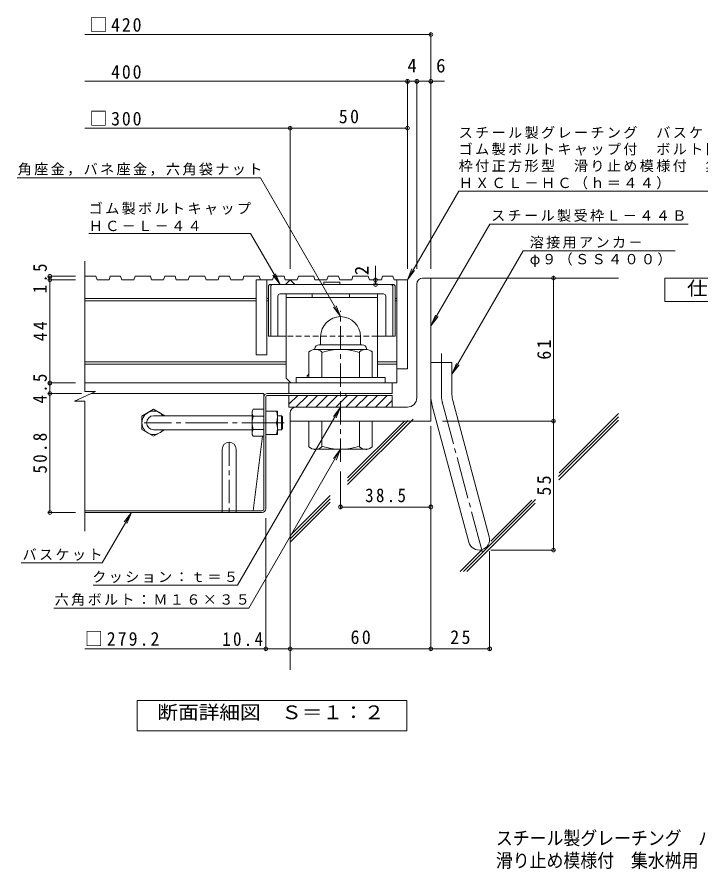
# Model space of a CAD drawing. Units: millimetres on the paper, enlarged 4 times, with parts at other scales. Extents: x -1070 to 1072, y -788 to 718.
# Drawn here: x -612 to -29, y -788 to -61 of the extents above; entities that cross this region are included whole.
import ezdxf
from ezdxf.enums import TextEntityAlignment as Align

# ---------------------------------------------------------------- set-up
doc = ezdxf.new("R2010")
doc.units = ezdxf.units.MM
doc.header["$LTSCALE"] = 4
doc.header["$PDMODE"] = 32
doc.header["$PDSIZE"] = 3.2
for name, pattern in [('CHAIN1', [8, 5, -1, 1, -1]), ('CHAIN2', [12, 9, -1, 1, -1]), ('DASHED1', [1.8, 1.2, -0.6])]:
    doc.linetypes.add(name, pattern=pattern)
for name, color, linetype, lineweight in [('D-1', 2, 'Continuous', 9), ('D-2', 3, 'Continuous', 9), ('D-4', 7, 'Continuous', 9), ('D-5', 7, 'Continuous', 9), ('D-6', 6, 'Continuous', 5), ('D-7', 6, 'Continuous', 5), ('D-8', 4, 'Continuous', 9), ('D-B', 2, 'Continuous', 9)]:
    doc.layers.add(name, color=color, linetype=linetype, lineweight=lineweight)
doc.layers.add('F-0_F-0ﾚｲﾔ', color=2, linetype='Continuous')
doc.layers.add('F-F_F-Fﾚｲﾔ', color=2, linetype='Continuous')
doc.styles.add('ＭＳ ゴシック', font='')
doc.styles.get('ＭＳ ゴシック').set_extended_font_data('MS Gothic')

msp = doc.modelspace()

# ---------------------------------------------------------------- linework, layer by layer
at = {"layer": 'D-1'}
for p, q in [((-271.423, -385.785), (-271.423, -288.785)), ((-266.423, -283.785), (-259.423, -283.785)), ((-259.423, -405.785), (-259.423, -283.785)), ((-353.423, -333.585), (-353.423, -340.585)), ((-319.423, -333.565), (-319.423, -340.585)), ((-354.823, -340.585), (-318.023, -340.585)), ((-363.423, -368.585), (-363.423, -346.662)), ((-358.423, -344.185), (-358.423, -344.585)), ((-314.923, -344.585), (-357.923, -344.585)), ((-352.423, -368.585), (-352.423, -346.662)), ((-320.423, -368.585), (-320.423, -346.662)), ((-314.423, -344.185), (-314.423, -344.585)), ((-309.423, -368.585), (-309.423, -346.662)), ((-259.423, -355.785), (-241.423, -355.785)), ((-241.423, -383.415), (-241.423, -355.785)), ((-298.423, -368.585), (-374.423, -368.585)), ((-374.423, -373.185), (-374.423, -368.585)), ((-298.423, -373.185), (-298.423, -368.585)), ((-380.423, -383.785), (-292.423, -383.785)), ((-380.423, -393.785), (-380.423, -383.785)), ((-380.423, -391.258), (-372.95, -383.785)), ((-374.465, -393.785), (-364.465, -383.785)), ((-365.98, -393.785), (-355.979, -383.785)), ((-357.494, -393.785), (-347.494, -383.785)), ((-349.009, -393.785), (-339.009, -383.785)), ((-340.524, -393.785), (-330.524, -383.785)), ((-332.039, -393.785), (-322.039, -383.785)), ((-323.553, -393.785), (-313.553, -383.785)), ((-315.068, -393.785), (-305.068, -383.785)), ((-306.583, -393.785), (-296.583, -383.785)), ((-292.423, -393.785), (-292.423, -383.785)), ((-298.098, -393.785), (-292.423, -388.11)), ((-240.81, -388.074), (-209.626, -504.456)), ((-279.423, -393.785), (-380.423, -393.785)), ((-379.423, -398.785), (-379.423, -405.785)), ((-258.197, -392.733), (-227.012, -509.115)), ((-259.423, -405.785), (-379.423, -405.785)), ((-363.423, -405.785), (-363.423, -427.708)), ((-352.423, -405.785), (-352.423, -427.708)), ((-320.423, -405.785), (-320.423, -427.708)), ((-309.423, -405.785), (-309.423, -427.708)), ((-358.423, -430.185), (-358.423, -429.785)), ((-314.923, -429.785), (-357.923, -429.785)), ((-314.423, -430.185), (-314.423, -429.785))]:
    msp.add_line(p, q, dxfattribs=at)
at = {"layer": 'D-1', "linetype": 'CHAIN1'}
msp.add_line((-336.423, -440.613), (-336.423, -311.582), dxfattribs=at)
at = {"layer": 'D-1', "linetype": 'CHAIN2'}
for p, q in [((-250.423, -383.415), (-250.423, -348.175)), ((-249.503, -390.403), (-214.581, -520.737))]:
    msp.add_line(p, q, dxfattribs=at)
at = {"layer": 'D-1', "color": 3}
for p, q in [((-411.823, -401.185), (-495.823, -401.185)), ((-411.823, -413.185), (-495.823, -413.185))]:
    msp.add_line(p, q, dxfattribs=at)
at = {"layer": 'D-1', "color": 3, "linetype": 'CHAIN2'}
msp.add_line((-384.623, -407.185), (-503.823, -407.185), dxfattribs=at)
at = {"layer": 'D-1'}
for centre, radius, start, end in [((-266.423, -288.785), 5, 90, 180), ((-336.423, -333.585), 17, 0.06746, 180), ((-354.823, -344.185), 3.6, 90, 180), ((-318.023, -344.185), 3.6, 0, 90), ((-357.923, -352.905), 8.32, 48.6201, 131.38164), ((-336.423, -392.585), 48, 70.52881, 109.47119), ((-314.923, -352.905), 8.32, 48.61835, 131.37988), ((-223.423, -383.415), 36, 180, 195), ((-223.423, -383.415), 18, 180, 195.00002), ((-279.423, -385.785), 8, 270, 0), ((-374.423, -398.785), 5, 90, 180), ((-357.923, -421.465), 8.32, 228.61835, 311.37988), ((-336.423, -381.785), 48, 250.52881, 289.47119), ((-314.923, -421.465), 8.32, 228.6201, 311.38164), ((-218.319, -506.785), 9, 195.00014, 14.99991)]:
    msp.add_arc(centre, radius, start, end, dxfattribs=at)
at = {"layer": 'D-1', "linetype": 'CHAIN2'}
msp.add_arc((-223.423, -383.415), 27, 180, 194.99995, dxfattribs=at)
at = {"layer": 'D-1', "color": 3}
msp.add_arc((-495.823, -407.185), 6, 90, 270, dxfattribs=at)
at = {"layer": 'D-2'}
for p, q in [((-545.082, -282.185), (-554.49, -282.185)), ((-545.082, -282.185), (-544.06, -285.185)), ((-523.996, -282.185), (-522.973, -285.185)), ((-498.63, -282.185), (-497.607, -285.185)), ((-477.543, -282.185), (-476.52, -285.185)), ((-452.177, -282.185), (-451.154, -285.185)), ((-431.09, -282.185), (-430.068, -285.185)), ((-405.724, -282.185), (-404.701, -285.185)), ((-384.637, -282.185), (-383.615, -285.185)), ((-359.271, -282.185), (-358.248, -285.185)), ((-338.185, -282.185), (-337.162, -285.185)), ((-312.818, -282.185), (-311.796, -285.185)), ((-291.732, -282.185), (-290.709, -285.185)), ((-533.833, -285.185), (-544.06, -285.185)), ((-512.747, -285.185), (-522.973, -285.185)), ((-487.38, -285.185), (-497.607, -285.185)), ((-466.294, -285.185), (-476.52, -285.185)), ((-440.927, -285.185), (-451.154, -285.185)), ((-419.841, -285.185), (-430.068, -285.185)), ((-408.423, -285.185), (-408.423, -349.185)), ((-394.475, -285.185), (-408.423, -285.185)), ((-399.423, -285.185), (-399.423, -349.185)), ((-373.388, -285.185), (-383.615, -285.185)), ((-326.935, -285.185), (-337.162, -285.185)), ((-279.423, -285.185), (-290.709, -285.185)), ((-288.423, -285.185), (-288.423, -373.185)), ((-279.423, -285.185), (-279.423, -361.185)), ((-408.423, -301.185), (-554.49, -301.185)), ((-408.423, -303.185), (-554.49, -303.185)), ((-397.923, -301.185), (-399.423, -301.185)), ((-397.923, -303.185), (-399.423, -303.185)), ((-288.423, -301.185), (-289.923, -301.185)), ((-288.423, -303.185), (-289.923, -303.185)), ((-382.923, -355.185), (-554.49, -355.185)), ((-399.423, -349.185), (-408.423, -349.185)), ((-288.423, -355.185), (-304.923, -355.185)), ((-382.923, -357.185), (-554.49, -357.185)), ((-288.423, -357.185), (-304.923, -357.185)), ((-279.423, -361.185), (-288.423, -361.185)), ((-288.423, -373.185), (-554.49, -373.185)), ((-380.423, -382.185), (-380.423, -373.185)), ((-292.423, -382.185), (-292.423, -373.185)), ((-563.337, -388.626), (-545.498, -380.344)), ((-292.423, -382.185), (-380.423, -382.185)), ((-563.337, -388.626), (-554.49, -388.626)), ((-554.49, -499.785), (-554.49, -388.626))]:
    msp.add_line(p, q, dxfattribs=at)
for points in [[(-545.498, -380.344), (-554.49, -380.344), (-554.49, -269.185)], [(-523.996, -282.185), (-532.811, -282.185), (-533.833, -285.185)], [(-498.63, -282.185), (-511.724, -282.185), (-512.747, -285.185)], [(-477.543, -282.185), (-486.358, -282.185), (-487.38, -285.185)], [(-452.177, -282.185), (-465.271, -282.185), (-466.294, -285.185)], [(-431.09, -282.185), (-439.906, -282.185), (-440.927, -285.185)], [(-405.724, -282.185), (-418.818, -282.185), (-419.841, -285.185)], [(-384.637, -282.185), (-393.453, -282.185), (-394.475, -285.185)], [(-359.271, -282.185), (-372.366, -282.185), (-373.388, -285.185)], [(-338.185, -282.185), (-347, -282.185), (-348.023, -285.185), (-358.248, -285.185)], [(-312.818, -282.185), (-325.913, -282.185), (-326.935, -285.185)], [(-291.732, -282.185), (-300.547, -282.185), (-301.57, -285.185), (-311.796, -285.185)], [(-383.422, -289.185), (-379.423, -285.185), (-375.423, -289.185)]]:
    msp.add_lwpolyline(points, dxfattribs=at)
at = {"layer": 'D-4'}
for p, q in [((-554.491, -75.785), (-259.423, -75.785)), ((-259.423, -275.785), (-259.423, -74.585)), ((-554.491, -115.785), (-247.677, -115.785)), ((-279.424, -275.785), (-279.424, -114.585)), ((-271.424, -275.785), (-271.424, -114.585)), ((-554.491, -155.785), (-279.424, -155.785)), ((-379.424, -275.785), (-379.424, -154.585)), ((-306.683, -285.185), (-306.683, -273.185)), ((-585.577, -282.185), (-562.49, -282.185)), ((-584.377, -285.185), (-584.377, -282.185)), ((-154.912, -515.785), (-154.912, -281.785)), ((-585.577, -285.185), (-562.49, -285.185)), ((-584.377, -373.185), (-584.377, -285.185)), ((-306.683, -289.185), (-306.683, -285.185)), ((-585.577, -373.185), (-562.49, -373.185)), ((-584.377, -382.185), (-584.377, -373.185)), ((-585.577, -382.185), (-557.463, -382.185)), ((-584.377, -483.785), (-584.377, -382.185)), ((-249.423, -405.785), (-153.712, -405.785)), ((-259.423, -409.96), (-259.423, -601.288)), ((-336.423, -448.797), (-336.423, -480.257)), ((-336.423, -479.057), (-259.423, -479.057)), ((-585.577, -483.785), (-562.49, -483.785)), ((-400.223, -601.289), (-400.223, -488.585)), ((-208.318, -515.785), (-153.712, -515.785)), ((-209.319, -516.785), (-209.319, -601.288)), ((-400.223, -600.089), (-554.49, -600.089)), ((-379.423, -600.089), (-400.223, -600.089)), ((-379.423, -600.089), (-209.319, -600.089))]:
    msp.add_line(p, q, dxfattribs=at)
for p in [(-259.423, -75.785), (-279.424, -115.785), (-271.424, -115.785), (-259.423, -115.785), (-379.424, -155.785), (-279.424, -155.785), (-584.377, -282.185), (-154.912, -283.785), (-584.377, -285.185), (-306.683, -285.185), (-306.683, -289.185), (-584.377, -373.185), (-584.377, -382.185), (-154.912, -405.785), (-336.423, -479.057), (-259.423, -479.057), (-584.377, -483.785), (-154.912, -515.785), (-400.223, -600.089), (-379.423, -600.089), (-259.423, -600.089), (-209.319, -600.089)]:
    msp.add_point(p, dxfattribs=at)
at = {"layer": 'D-5'}
for p, q in [((-612.324, -198.299), (-404.716, -198.299)), ((-235.697, -209.45), (-279.423, -285.185)), ((-235.697, -209.45), (28.303, -209.45)), ((-209.228, -237.612), (-259.423, -324.554)), ((-209.228, -237.612), (-40.101, -237.612)), ((-551.171, -245.598), (-413.171, -245.598)), ((-180.605, -260.446), (-241.423, -365.786)), ((-180.605, -260.446), (-51.148, -260.446)), ((-279.423, -285.185), (-275.596, -275.946)), ((-388.006, -289.185), (-391.833, -279.946)), ((-279.423, -285.185), (-273.335, -277.251)), ((-336.423, -316.585), (-340.25, -307.346)), ((-259.423, -324.554), (-255.596, -315.315)), ((-259.423, -324.554), (-253.336, -316.62)), ((-241.423, -365.786), (-237.596, -356.547)), ((-241.423, -365.786), (-235.336, -357.852)), ((-336.423, -393.785), (-424.184, -545.792)), ((-336.423, -393.785), (-342.511, -401.719)), ((-336.423, -393.785), (-340.25, -403.024)), ((-336.423, -429.785), (-342.511, -437.719)), ((-336.423, -429.785), (-340.25, -439.024)), ((-514.771, -483.785), (-518.598, -493.024)), ((-608.849, -526.792), (-539.601, -526.792)), ((-547.533, -545.792), (-424.184, -545.792))]:
    msp.add_line(p, q, dxfattribs=at)
for points in [[(-404.716, -198.299), (-336.423, -316.585), (-342.511, -308.652)], [(-413.171, -245.598), (-388.006, -289.185), (-394.094, -281.251)], [(-580.871, -565.257), (-414.638, -565.257), (-336.423, -429.785)], [(-539.601, -526.792), (-514.771, -483.785), (-520.859, -491.718)]]:
    msp.add_lwpolyline(points, dxfattribs=at)
at = {"layer": 'D-5', "color": 2}
for points in [[(-59.996, -303.785), (-59.996, -283.785), (30.004, -283.785), (30.004, -303.785)], [(-510, -670), (-510, -644), (-279.999, -644), (-279.999, -670)]]:
    msp.add_lwpolyline(points, close=True, dxfattribs=at)
at = {"layer": 'D-6'}
for p, q in [((-259.423, -283.785), (-99.423, -283.785)), ((-150.092, -449.876), (-99.423, -399.207)), ((-379.423, -405.785), (-379.423, -617.915)), ((-330.392, -459.88), (-274.626, -404.115)), ((-330.392, -457.051), (-278.646, -405.305)), ((-330.392, -454.224), (-281.905, -405.737)), ((-150.447, -453.058), (-99.423, -402.033)), ((-150.318, -455.758), (-99.423, -404.863)), ((-379.423, -503.255), (-345.409, -469.242)), ((-379.423, -506.083), (-345.409, -472.069)), ((-379.423, -508.911), (-345.409, -474.898)), ((-231.475, -534.085), (-170.055, -472.666)), ((-228.646, -534.085), (-170.408, -475.848)), ((-208.375, -508.159), (-173.285, -473.069)), ((-234.302, -534.085), (-215.572, -515.356))]:
    msp.add_line(p, q, dxfattribs=at)
at = {"layer": 'D-7'}
for p, q in [((-397.923, -290.185), (-396.922, -289.185)), ((-397.923, -290.185), (-397.923, -333.185)), ((-290.923, -289.185), (-396.922, -289.185)), ((-395.923, -290.185), (-394.922, -289.185)), ((-395.923, -290.185), (-395.923, -333.185)), ((-337.016, -287.185), (-337.016, -289.185)), ((-291.923, -290.185), (-292.923, -289.185)), ((-291.923, -290.185), (-291.923, -333.185)), ((-289.923, -290.185), (-290.923, -289.185)), ((-289.923, -290.185), (-289.923, -333.185)), ((-299.923, -297.185), (-387.923, -297.185)), ((-389.923, -299.185), (-389.923, -333.185)), ((-297.923, -299.185), (-297.923, -333.185)), ((-382.923, -333.185), (-397.923, -333.185)), ((-289.923, -333.185), (-304.923, -333.185))]:
    msp.add_line(p, q, dxfattribs=at)
at = {"layer": 'D-7', "linetype": 'DASHED1'}
msp.add_line((-304.923, -333.185), (-382.923, -333.185), dxfattribs=at)
at = {"layer": 'D-7', "color": 2, "lineweight": 9}
for p, q in [((-401.823, -382.185), (-549.463, -382.185)), ((-401.823, -480.852), (-401.823, -382.185)), ((-400.223, -480.585), (-400.223, -385.118)), ((-398.89, -383.785), (-331.816, -383.785)), ((-398.623, -382.185), (-331.816, -382.185)), ((-331.816, -382.185), (-331.816, -383.785)), ((-403.132, -418.685), (-411.048, -482.185)), ((-411.048, -482.185), (-554.49, -482.185)), ((-403.423, -483.785), (-554.49, -483.785)), ((-403.157, -482.185), (-411.048, -482.185))]:
    msp.add_line(p, q, dxfattribs=at)
at = {"layer": 'D-7'}
msp.add_lwpolyline([(-337.016, -287.185), (-350.83, -287.185), (-350.83, -289.185)], dxfattribs=at)
for centre, start, end in [((-387.923, -299.185), 90, 180), ((-299.923, -299.185), 0, 90)]:
    msp.add_arc(centre, 2, start, end, dxfattribs=at)
at = {"layer": 'D-7', "color": 2, "lineweight": 9}
for centre, radius, start, end in [((-398.623, -385.385), 3.2, 90, 180), ((-398.89, -385.118), 1.333, 90, 180), ((-403.423, -480.585), 3.2, 270, 0), ((-403.157, -480.852), 1.333, 270, 0)]:
    msp.add_arc(centre, radius, start, end, dxfattribs=at)
at = {"layer": 'D-8'}
for p, q in [((-360.697, -300.185), (-360.697, -297.185)), ((-328.697, -300.185), (-328.697, -297.185)), ((-304.923, -368.585), (-304.923, -297.185)), ((-382.923, -300.185), (-304.923, -300.185)), ((-382.923, -369.185), (-378.923, -373.185))]:
    msp.add_line(p, q, dxfattribs=at)
at = {"layer": 'D-8', "color": 2}
for p, q in [((-400.223, -397.185), (-390.223, -397.185)), ((-390.223, -417.185), (-390.223, -397.185)), ((-400.223, -407.185), (-391.09, -407.185)), ((-400.223, -417.185), (-390.223, -417.185)), ((-437.423, -429.785), (-437.423, -483.785)), ((-425.423, -429.785), (-425.423, -483.785))]:
    msp.add_line(p, q, dxfattribs=at)
at = {"layer": 'D-8', "color": 3}
for p, q in [((-390.223, -401.185), (-386.823, -401.185)), ((-386.823, -401.185), (-385.823, -402.185)), ((-386.823, -413.185), (-386.823, -401.185)), ((-385.823, -412.185), (-385.823, -402.185)), ((-390.223, -413.185), (-386.823, -413.185)), ((-386.823, -413.185), (-385.823, -412.185))]:
    msp.add_line(p, q, dxfattribs=at)
at = {"layer": 'D-8', "color": 2, "linetype": 'CHAIN1'}
for p, q in [((-384.851, -407.185), (-390.974, -407.185)), ((-431.423, -423.785), (-431.423, -483.785))]:
    msp.add_line(p, q, dxfattribs=at)
at = {"layer": 'D-8'}
for points in [[(-382.923, -369.185), (-382.923, -297.185), (-304.923, -297.185)], [(-364.923, -368.585), (-364.923, -367.185), (-363.423, -365.685)]]:
    msp.add_lwpolyline(points, dxfattribs=at)
at = {"layer": 'D-8', "color": 2}
for centre, radius, start, end in [((-405.09, -402.185), 14.866, 340.34633, 19.65366), ((-405.09, -412.185), 14.866, 340.34633, 19.65366), ((-431.423, -429.785), 6, 0, 180)]:
    msp.add_arc(centre, radius, start, end, dxfattribs=at)
at = {"layer": 'D-B'}
for p, q in [((-495.823, -395.685), (-505.823, -401.458)), ((-495.823, -395.685), (-486.297, -401.185)), ((-411.823, -397.185), (-410.957, -395.685)), ((-411.823, -417.185), (-411.823, -397.185)), ((-401.823, -395.685), (-410.957, -395.685)), ((-505.823, -401.458), (-505.823, -412.912)), ((-410.957, -401.458), (-401.823, -401.458)), ((-495.823, -418.685), (-505.823, -412.912)), ((-495.823, -418.685), (-486.297, -413.185)), ((-410.957, -412.912), (-401.823, -412.912)), ((-411.823, -417.185), (-410.957, -418.685)), ((-401.823, -418.685), (-410.957, -418.685))]:
    msp.add_line(p, q, dxfattribs=at)
for centre, radius, start, end in [((-495.823, -407.185), 10, 36.87019, 323.12981), ((-406.354, -398.505), 5.47, 180.2103, 212.68507), ((-405.259, -398.975), 6.579, 149.99998, 176.07924), ((-392.458, -407.185), 19.365, 162.79973, 197.20026), ((-406.354, -415.865), 5.47, 147.31491, 179.78969), ((-405.259, -415.395), 6.579, 183.92075, 210)]:
    msp.add_arc(centre, radius, start, end, dxfattribs=at)

# ---------------------------------------------------------------- texts
at = {"layer": 'D-4', "color": 2, "style": 'ＭＳ ゴシック'}
for s, p in [('4', (-279.424, -111.785)), ('6', (-254.924, -111.785))]:
    msp.add_text(s, height=11.73, dxfattribs=at).set_placement(p, align=Align.BOTTOM_LEFT)
msp.add_text('2', height=11.73, rotation=90, dxfattribs=at).set_placement((-309.083, -281.185), align=Align.BOTTOM_LEFT)
at = {"layer": 'D-4', "color": 2, "char_height": 11.73, "attachment_point": 7, "style": 'ＭＳ ゴシック'}
for s, insert in [('\\T1.21;\\W0.95;□420', (-550.491, -73.764)), ('\\T1.21;\\W0.95;\u3000400', (-550.491, -113.766)), ('\\T1.21;\\W0.95;□300', (-550.491, -153.785)), ('\\T1.27;\\W0.95;50', (-337.923, -151.785)), ('\\T1.28;\\W0.9;38.5', (-315.423, -475.057)), ('\\T1.23;\\W0.95;□279.2', (-554.49, -597.689)), ('\\T1.28;\\W0.9;10.4', (-437.323, -597.689)), ('\\T1.27;\\W0.95;60', (-327.923, -596.088)), ('\\T1.27;\\W0.95;25', (-242.871, -596.088))]:
    msp.add_mtext(s, dxfattribs=dict(at, insert=insert))
at = {"layer": 'D-4', "color": 2, "char_height": 11.73, "attachment_point": 7, "rotation": 90, "style": 'ＭＳ ゴシック'}
for s, insert in [('\\T1.27;\\W0.9;1.5', (-586.777, -296.685)), ('\\T1.27;\\W0.95;44', (-586.777, -337.685)), ('\\T1.27;\\W0.95;61', (-156.912, -353.285)), ('\\T1.27;\\W0.9;4.5', (-586.777, -390.685)), ('\\T1.28;\\W0.9;50.8', (-586.777, -450.485)), ('\\T1.27;\\W0.95;55', (-156.912, -469.285))]:
    msp.add_mtext(s, dxfattribs=dict(at, insert=insert))
at = {"layer": 'D-5', "color": 2, "style": 'ＭＳ ゴシック', "width": 1.1}
for s, p in [('仕\u3000様', (-40.996, -301.785)), ('断面詳細図\u3000Ｓ＝１：２', (-492.629, -663.612))]:
    msp.add_text(s, height=11.73, dxfattribs=at).set_placement(p, align=Align.BOTTOM_LEFT)
at = {"layer": 'D-5', "char_height": 8.798, "attachment_point": 7, "style": 'ＭＳ ゴシック'}
for s, insert in [('\\T1.17;スチール製グレーチング\u3000バスケット付', (-235.697, -164.924)), ('\\T1.17;ゴム製ボルトキャップ付\u3000ボルト固定式', (-235.697, -179.156)), ('\\T1.17;角座金，バネ座金，六角袋ナット', (-611.711, -196.435)), ('\\T1.17;枠付正方形型\u3000滑り止め模様付\u3000集水桝用', (-235.697, -193.387)), ('\\T1.17;ＨＸＣＬ－ＨＣ（ｈ＝４４）', (-235.697, -208.042)), ('\\T1.17;ゴム製ボルトキャップ', (-551.171, -229.735)), ('\\T1.17;スチール製受枠Ｌ－４４Ｂ', (-207.981, -235.709)), ('\\T1.17;ＨＣ－Ｌ－４４', (-551.171, -243.735)), ('\\T1.17;溶接用アンカ－', (-175.148, -258.583)), ('\\T1.17;φ９（ＳＳ４００）', (-175.148, -274.31)), ('\\T1.17;バスケット', (-607.601, -524.889)), ('\\T1.17;クッション：ｔ＝５', (-548.186, -543.929)), ('\\T1.17;六角ボルト：Ｍ１６×３５', (-580.266, -563.394))]:
    msp.add_mtext(s, dxfattribs=dict(at, insert=insert))
at = {"layer": 'F-0_F-0ﾚｲﾔ', "style": 'ＭＳ ゴシック', "width": 0.9}
msp.add_text('滑り止め模様付\u3000集水桝用\u3000ＨＸＣＬ－ＨＣ\u3000３３４４－ｂ－Ｋ＋ＤＫ－３００－Ｚ', height=11.73, dxfattribs=at).set_placement((-203.979, -790.039), align=Align.BOTTOM_LEFT)
at = {"layer": 'F-F_F-Fﾚｲﾔ', "style": 'ＭＳ ゴシック', "width": 0.9}
msp.add_text('スチール製グレーチング\u3000バスケット付\u3000ゴム製ボルトキャップ付\u3000ボルト固定式\u3000枠付正方形型', height=11.73, dxfattribs=at).set_placement((-203.979, -770.922), align=Align.BOTTOM_LEFT)

doc.saveas('drawing.dxf')
